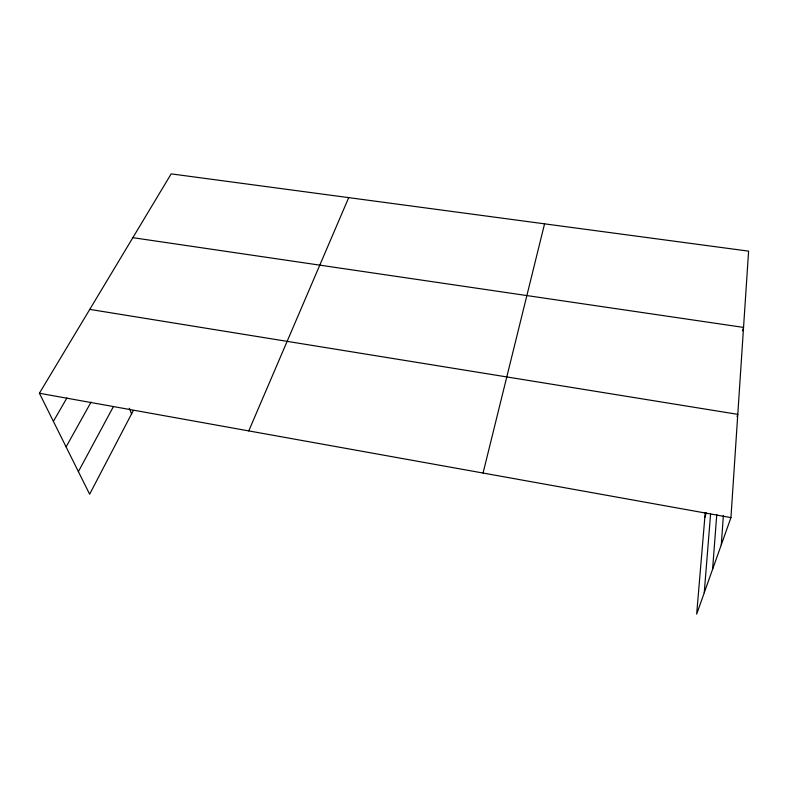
<?xml version="1.0" encoding="UTF-8"?>
<svg xmlns="http://www.w3.org/2000/svg" width="788" height="788" viewBox="0 0 788 788"><rect width="100%" height="100%" fill="white"/><g stroke="black" fill="none" stroke-linecap="round" stroke-linejoin="round"><path stroke-width="1.18" d="M705.25 512.525L696.661 614.128L730.939 517.627L748.6 251.145L171.173 173.872L39.4 393.251L89.635 494.214L133.29 410.587M721.286 544.803L723.384 515.411M712.588 569.271L716.775 514.397M704.236 592.793L710.599 513.875M483.064 473.046L544.567 223.841M742.523 330.852L743.202 328.557M704.836 517.401L706.304 512.811M737.046 416.655L737.785 414.35L89.773 309.389M248.762 430.908L348.71 197.63M78.396 471.618L113.413 406.598M66.093 446.894L91.083 402.067M53.387 421.363L66.921 397.94M132.857 237.671L743.547 327.414M39.4 393.251L730.939 517.627M129.34 408.253L131.586 413.858"/></g></svg>
